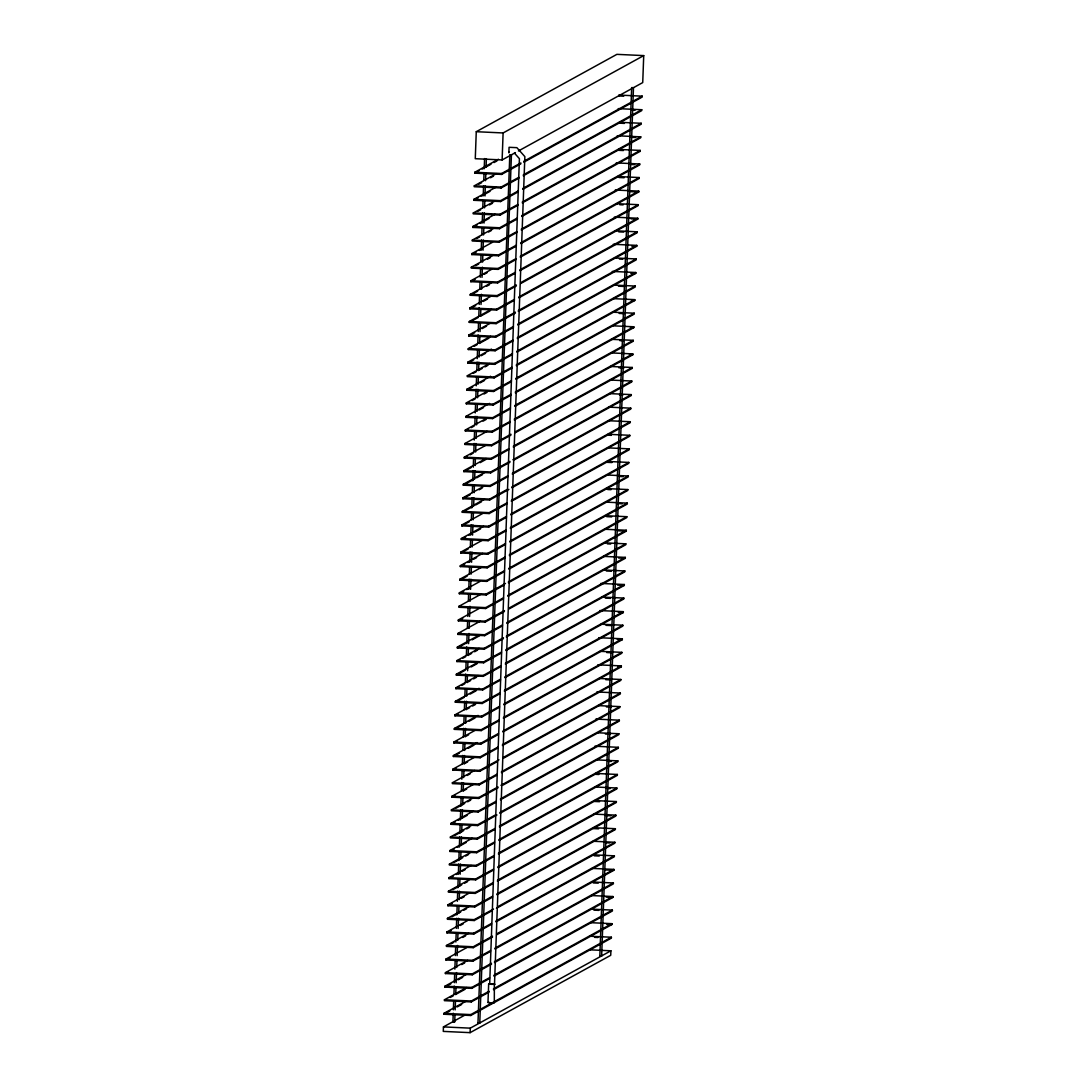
<?xml version="1.0" encoding="UTF-8"?>
<svg xmlns="http://www.w3.org/2000/svg" width="1087" height="1087" viewBox="0 0 1087 1087"><rect width="100%" height="100%" fill="white"/><g stroke="black" fill="none" stroke-linecap="round" stroke-linejoin="round"><path stroke-width="1.5" d="M465.644 1014.687L443.442 1026.902L443.279 1031.4L470.114 1032.65L610.731 955.296L610.894 950.799L589.086 949.78M589.589 936.22L611.397 937.225L611.356 938.135L470.753 1015.489L443.904 1014.239L443.944 1013.342L466.146 1001.127M466.636 987.553L444.434 999.768L444.406 1000.665L471.242 1001.915L489.014 992.146M489.503 978.585L471.744 988.355L444.909 987.105L444.936 986.208L467.138 973.993M491.487 964.21L472.247 974.794L445.398 973.544L445.439 972.634L467.641 960.432M490.495 951.451L472.736 961.221L445.901 959.97L445.928 959.074L466.649 947.674M468.633 933.298L446.431 945.513L446.39 946.41L473.239 947.66L492.479 937.076M491.501 924.317L473.728 934.086L446.893 932.836L446.92 931.939L467.641 920.54M469.625 906.164L447.423 918.379L447.396 919.276L474.231 920.526L491.99 910.757M492.493 897.183L474.734 906.966L447.885 905.716L447.926 904.805L470.127 892.604M470.617 879.03L448.415 891.245L448.387 892.142L475.223 893.392L492.982 883.622M493.484 870.062L475.726 879.831L448.877 878.581L448.917 877.685L471.119 865.469M471.609 851.895L449.407 864.111L449.379 865.007L476.228 866.257L493.987 856.488M494.476 842.928L476.717 852.697L449.882 851.447L449.909 850.55L472.111 838.335M472.614 824.775L450.412 836.976L450.371 837.887L477.22 839.137L494.979 829.354M496.949 814.978L477.709 825.563L450.874 824.313L450.901 823.416L473.103 811.201M473.606 797.641L451.404 809.856L451.363 810.753L478.212 812.003L495.971 802.233M497.955 787.844L478.715 798.429L451.866 797.179L451.907 796.282L474.095 784.067M474.598 770.506L452.396 782.722L452.369 783.618L479.204 784.868L496.963 775.099M497.466 761.525L479.707 771.308L452.858 770.058L452.899 769.148L475.101 756.946M497.968 747.965L480.196 757.734L453.361 756.484L453.388 755.587L477.071 742.557M498.457 734.404L480.699 744.174L453.863 742.924L453.89 742.027L476.092 729.812M498.96 720.83L481.201 730.6L454.352 729.363L454.393 728.453L478.063 715.423M499.449 707.27L481.69 717.04L454.855 715.789L454.882 714.893L477.084 702.678M499.952 693.696L482.193 703.479L455.344 702.229L455.385 701.319L479.068 688.302M500.455 680.136L482.682 689.905L455.847 688.655L455.874 687.758L478.076 675.543M500.944 666.576L483.185 676.345L456.35 675.095L456.377 674.198L478.579 661.983M501.447 653.002L483.688 662.771L456.839 661.535L456.88 660.624L479.082 648.409M503.417 638.626L484.177 649.211L457.342 647.961L457.369 647.064L478.09 635.664M502.439 625.867L484.68 635.65L457.831 634.4L457.872 633.49L480.074 621.288M504.422 611.492L485.169 622.077L458.334 620.826L458.361 619.93L479.082 608.53M481.065 594.154L458.863 606.369L458.836 607.266L485.672 608.516L503.43 598.747M503.933 585.173L486.174 594.942L459.325 593.706L459.366 592.795L480.087 581.396M504.422 571.613L486.663 581.382L459.828 580.132L459.855 579.235L482.057 567.02M504.925 558.039L487.166 567.822L460.317 566.572L460.358 565.675L482.56 553.46M505.428 544.478L487.669 554.248L460.82 552.998L460.847 552.101L483.049 539.886M505.917 530.918L488.158 540.687L461.323 539.437L461.35 538.541L483.552 526.325M506.42 517.344L488.661 527.113L461.812 525.877L461.853 524.967L484.055 512.751M506.922 503.784L489.15 513.553L462.315 512.303L462.342 511.406L484.544 499.191M508.893 489.408L489.653 499.993L462.804 498.743L462.845 497.846L485.047 485.631M507.914 476.649L490.155 486.419L463.307 485.169L463.347 484.272L485.549 472.057M509.885 462.274L490.645 472.859L463.809 471.609L463.836 470.712L486.038 458.497M508.906 449.515L491.147 459.285L464.298 458.048L464.339 457.138L486.541 444.923M487.03 431.362L464.828 443.578L464.801 444.474L491.637 445.724L510.89 435.14M509.898 422.381L492.139 432.164L465.304 430.914L465.331 430.017L487.533 417.802M489.503 403.413L465.834 416.443L465.793 417.34L492.642 418.59L510.401 408.821M510.89 395.26L493.131 405.03L466.296 403.78L466.323 402.883L488.525 390.668M511.393 381.686L493.634 391.456L466.785 390.219L466.826 389.309L490.509 376.279M489.517 363.534L467.315 375.749L467.288 376.645L494.123 377.896L511.895 368.126M512.385 354.552L494.626 364.335L467.79 363.085L467.818 362.188L491.501 349.158M512.887 340.992L495.128 350.761L468.28 349.511L468.32 348.614L490.522 336.399M513.377 327.432L495.618 337.201L468.782 335.951L468.81 335.054L491.011 322.839M515.36 313.042L496.12 323.627L469.271 322.391L469.312 321.48L491.514 309.265M514.382 300.297L496.61 310.067L469.774 308.817L469.801 307.92L492.003 295.705M516.352 285.922L497.112 296.506L470.277 295.256L470.304 294.36L492.506 282.144M515.374 273.163L497.615 282.933L470.766 281.682L470.807 280.786L491.528 269.386M493.498 255.01L471.296 267.225L471.269 268.122L498.104 269.372L515.877 259.603M516.366 246.029L498.607 255.798L471.758 254.562L471.799 253.651L492.52 242.252M494.49 227.876L472.301 240.091L472.261 240.988L499.11 242.238L516.868 232.469M517.358 218.908L499.599 228.678L472.763 227.428L472.791 226.531L494.993 214.316M495.495 200.742L473.293 212.957L473.253 213.854L500.102 215.104L517.86 205.334M518.363 191.774L500.591 201.543L473.755 200.293L473.783 199.397L495.985 187.181M496.487 173.607L474.285 185.823L474.258 186.733L501.093 187.969L518.852 178.2M520.836 163.824L501.596 174.409L474.747 173.159L474.788 172.262L498.457 159.232M518.404 150.984L642.73 82.585L643.721 55.6L616.886 54.35L476.269 131.704L475.277 158.702L502.126 159.938L515.442 152.615M453.714 1021.794L452.939 1021.685L453.252 1013.206M453.374 1009.809L453.687 1001.331M453.931 994.551L454.244 986.072M454.366 982.675L454.679 974.197M454.869 969.115L455.168 960.636M455.358 955.555L455.67 947.076M455.861 941.981L456.173 933.502M456.35 928.42L456.73 918.243M456.853 914.846L457.165 906.368M457.355 901.286L457.722 891.109M457.844 887.726L458.157 879.247M458.347 874.152L458.714 863.975M458.836 860.591L459.149 852.113M459.339 847.018L459.706 836.854M459.842 833.457L460.154 824.979M460.331 819.897L460.711 809.72M460.834 806.323L461.146 797.844M461.391 791.064L461.703 782.586M461.826 779.189L462.138 770.71M462.383 763.93L462.695 755.451M462.885 750.37L463.13 743.59M463.375 736.796L463.687 728.317M463.877 723.235L464.122 716.455M464.38 709.675L464.692 701.197M464.869 696.101L465.127 689.321M465.372 682.541L465.684 674.062M465.875 668.967L466.119 662.187M466.364 655.407L466.676 646.928M466.799 643.531L467.111 635.053M467.356 628.272L467.614 621.492M467.79 616.411L468.103 607.932M468.361 601.138L468.606 594.358M468.796 589.276L469.163 579.099M469.353 574.018L469.598 567.224M469.788 562.142L470.155 551.965M470.345 546.883L470.589 540.103M470.78 535.008L471.16 524.831M471.337 519.749L471.595 512.969M471.772 507.874L472.152 497.71M472.329 492.615L472.587 485.835M472.763 480.753L473.144 470.576M473.266 467.179L473.579 458.7M473.823 451.92L474.136 443.442M474.258 440.045L474.571 431.566M474.829 424.786L475.128 416.307M475.264 412.924L475.562 404.446M475.821 397.652L476.133 389.173M476.255 385.79L476.568 377.311M476.813 370.531L477.125 362.053M477.247 358.656L477.56 350.177M477.804 343.397L478.117 334.918M478.239 331.521L478.552 323.043M478.796 316.263L479.109 307.784M479.231 304.387L479.544 295.909M479.802 289.128L480.046 282.348M480.237 277.267L480.549 268.788M480.794 261.994L481.038 255.214M481.228 250.132L481.595 239.955M481.786 234.874L482.03 228.08M482.22 222.998L482.601 212.821M482.777 207.739L483.036 200.959M483.212 195.864L483.593 185.687M483.769 180.605L484.028 173.825M484.218 168.73L484.585 158.566M452.939 1021.685L454.719 1021.766L454.977 1014.986M455.154 1009.891L455.467 1001.412M455.725 994.632L455.969 987.852M456.16 982.757L456.526 972.593M456.717 967.498L456.961 960.718M457.151 955.636L457.518 945.459M457.709 940.364L457.953 933.584M458.143 928.502L458.524 918.325M458.7 913.243L458.959 906.449M459.203 899.669L459.516 891.191M459.692 886.109L459.95 879.329M460.141 874.233L460.508 864.07M460.698 858.975L460.942 852.194M461.187 845.414L461.499 836.936M461.69 831.84L461.934 825.06M462.192 818.28L462.491 809.801M462.682 804.72L462.926 797.926M463.184 791.146L463.497 782.667M463.673 777.585L463.932 770.805M464.176 764.012L464.489 755.533M464.679 750.451L464.923 743.671M465.168 736.891L465.481 728.412M465.671 723.317L465.915 716.537M466.16 709.757L466.472 701.278M466.663 696.183L466.907 689.403M467.165 682.622L467.41 675.842M467.6 670.747L467.913 662.268M468.157 655.488L468.402 648.708M468.592 643.626L468.959 633.449M469.149 628.354L469.394 621.574M469.584 616.492L469.964 606.315M470.141 601.233L470.399 594.44M470.576 589.358L470.956 579.181M471.133 574.099L471.391 567.319M471.581 562.224L471.948 552.047M472.138 546.965L472.383 540.185M472.573 535.089L472.94 524.926M473.13 519.831L473.375 513.05M473.633 506.27L473.932 497.792M474.122 492.696L474.367 485.916M474.625 479.136L474.937 470.657M475.114 465.576L475.372 458.782M475.617 452.002L475.929 443.523M476.12 438.441L476.364 431.661M476.609 424.868L476.921 416.389M477.111 411.307L477.356 404.527M477.601 397.747L477.913 389.268M478.103 384.173L478.348 377.393M478.606 370.613L478.919 362.134M479.095 357.039L479.353 350.259M479.598 343.478L479.843 336.698M480.033 331.603L480.345 323.124M480.59 316.344L480.834 309.564M481.025 304.482L481.405 294.305M481.582 289.21L481.84 282.43M482.017 277.348L482.397 267.171M482.587 262.089L482.832 255.296M483.022 250.214L483.389 240.037M483.579 234.955L483.824 228.175M484.014 223.08L484.381 212.903M484.571 207.821L484.816 201.041M485.006 195.945L485.373 185.782M485.563 180.687L485.807 173.906M486.066 167.126L486.378 158.648M470.114 1032.65L470.291 1028.153L610.894 950.799M470.753 1015.489L470.78 1014.592L611.397 937.225M471.242 1001.915L471.282 1001.018L489.041 991.249M471.744 988.355L471.772 987.458L489.544 977.689M472.247 974.794L472.274 973.884L491.514 963.299M472.736 961.221L472.777 960.324L490.536 950.554M473.239 947.66L473.266 946.763L492.506 936.165M473.728 934.086L473.769 933.189L491.528 923.42M474.231 920.526L474.258 919.629L493.512 909.045M474.734 906.966L474.761 906.055L492.52 896.286M475.223 893.392L475.264 892.495L493.022 882.726M475.726 879.831L475.753 878.935L493.525 869.152M476.228 866.257L476.255 865.361L494.014 855.591M476.717 852.697L476.758 851.8L494.517 842.031M477.22 839.137L477.247 838.226L495.006 828.457M477.709 825.563L477.75 824.666L495.509 814.897M478.212 812.003L478.239 811.106L496.012 801.323M478.715 798.429L478.742 797.532L497.982 786.947M479.204 784.868L479.245 783.972L497.004 774.202M479.707 771.308L479.734 770.398L498.974 759.813M480.196 757.734L480.237 756.837L497.995 747.068M480.699 744.174L480.726 743.277L498.498 733.494M481.201 730.6L481.228 729.703L498.987 719.934M481.69 717.04L481.731 716.143L499.49 706.373M482.193 703.479L482.22 702.569L499.979 692.799M482.682 689.905L482.723 689.009L500.482 679.239M483.185 676.345L483.212 675.448L500.985 665.665M483.688 662.771L483.715 661.874L501.474 652.105M484.177 649.211L484.218 648.314L503.458 637.729M484.68 635.65L484.707 634.74L502.466 624.971M485.169 622.077L485.21 621.18L504.45 610.595M485.672 608.516L485.712 607.619L503.471 597.836M486.174 594.942L486.202 594.045L505.441 583.461M486.663 581.382L486.704 580.485L504.463 570.716M487.166 567.822L487.193 566.911L504.966 557.142M487.669 554.248L487.696 553.351L505.455 543.582M488.158 540.687L488.199 539.791L505.958 530.008M488.661 527.113L488.688 526.217L506.447 516.447M489.15 513.553L489.191 512.656L506.95 502.887M489.653 499.993L489.68 499.082L507.452 489.313M490.155 486.419L490.183 485.522L507.942 475.753M490.645 472.859L490.685 471.962L509.925 461.377M491.147 459.285L491.175 458.388L508.933 448.618M491.637 445.724L491.677 444.828L510.917 434.243M492.139 432.164L492.166 431.254L509.939 421.484M492.642 418.59L492.669 417.693L510.428 407.924M493.131 405.03L493.172 404.133L510.931 394.35M493.634 391.456L493.661 390.559L511.42 380.79M494.123 377.896L494.164 376.999L511.923 367.229M494.626 364.335L494.653 363.425L512.425 353.655M495.128 350.761L495.156 349.865L512.915 340.095M495.618 337.201L495.658 336.304L513.417 326.521M496.12 323.627L496.148 322.73L515.387 312.146M496.61 310.067L496.65 309.17L514.409 299.401M497.112 296.506L497.153 295.596L516.393 285.011M497.615 282.933L497.642 282.036L515.401 272.266M498.104 269.372L498.145 268.475L515.904 258.692M498.607 255.798L498.634 254.901L516.407 245.132M499.11 242.238L499.137 241.341L516.896 231.572M499.599 228.678L499.64 227.767L517.398 217.998M500.102 215.104L500.129 214.207L517.888 204.438M500.591 201.543L500.631 200.647L518.39 190.864M501.093 187.969L501.121 187.073L518.893 177.303M501.596 174.409L501.623 173.512L520.863 162.928M502.126 159.938L503.104 132.954L643.721 55.6M511.433 154.667L479.775 1022.935L478.769 1022.949L477.981 1022.853L509.817 154.639M494.354 984.061L494.313 1002.785L490.726 1002.866L487.981 1002.499L488.661 983.98L490.183 983.898M493.471 984.346L494.503 984.251L524.858 156.623L516.882 147.669L509.069 147.302L508.865 152.859L509.137 151.908M599.847 955.799L631.683 87.599L633.476 87.68L601.641 955.894L599.847 955.799L601.641 955.894M493.444 989.7L611.859 924.561L611.886 923.665L590.078 922.646M590.581 909.085L612.389 910.104L612.361 911.001L493.946 976.14M494.449 962.579L612.851 897.427L612.891 896.53L591.083 895.525M591.573 881.951L613.381 882.97L613.353 883.867L494.938 949.005M496.922 934.63L613.842 870.307L613.883 869.396L592.075 868.391M592.564 854.817L614.372 855.836L614.345 856.733L495.93 921.871M593.067 841.256L614.875 842.276L614.848 843.172L496.433 908.311M593.57 827.696L615.378 828.702L615.337 829.598L496.936 894.75M594.059 814.122L615.867 815.141L615.84 816.038L497.425 881.177M594.562 800.562L616.37 801.567L616.329 802.478L497.928 867.616M595.051 786.988L616.859 788.007L616.832 788.904L498.417 854.042M595.554 773.428L617.362 774.447L617.334 775.344L498.919 840.482M596.056 759.867L617.864 760.873L617.824 761.77L499.422 826.922M594.874 746.212L618.354 747.312L618.326 748.209L499.911 813.348M597.048 732.733L618.856 733.739L618.816 734.649L500.414 799.787M595.866 719.091L619.345 720.178L619.318 721.075L502.384 785.412M598.04 705.599L619.848 706.618L619.821 707.515L501.406 772.653M596.858 691.957L620.351 693.044L620.31 693.941L503.39 758.278M599.032 678.465L620.84 679.484L620.813 680.38L502.398 745.519M502.901 731.959L621.316 666.82L621.343 665.91L597.85 664.823M600.024 651.33L621.846 652.349L621.805 653.246L503.403 718.385M503.892 704.824L622.308 639.686L622.335 638.789L598.855 637.689M601.029 624.21L622.837 625.215L622.797 626.112L504.395 691.264M504.884 677.69L623.299 612.552L623.327 611.655L599.847 610.554M602.021 597.076L623.829 598.081L623.802 598.991L505.387 664.13M505.89 650.556L624.291 585.417L624.332 584.521L600.839 583.434M603.013 569.941L624.821 570.96L624.794 571.857L506.379 636.996M506.882 623.435L625.283 558.297L625.324 557.386L603.516 556.381M604.005 542.807L625.813 543.826L625.786 544.723L508.852 609.046M507.874 596.301L626.289 531.163L626.316 530.252L604.508 529.247M605.011 515.673L626.819 516.692L626.778 517.589L508.376 582.727M605.5 502.112L627.308 503.132L627.281 504.028L508.865 569.167M606.002 488.552L627.81 489.558L627.77 490.468L509.368 555.606M606.492 474.978L628.3 475.997L628.272 476.894L509.857 542.033M606.994 461.418L628.802 462.423L628.775 463.334L510.36 528.472M607.497 447.844L629.305 448.863L629.264 449.76L510.863 514.912M607.986 434.284L629.794 435.303L629.767 436.2L511.352 501.338M608.489 420.723L630.297 421.729L630.256 422.639L511.855 487.778M608.978 407.149L630.8 408.168L630.759 409.065L512.357 474.204M609.481 393.589L631.289 394.608L631.262 395.505L514.328 459.828M609.984 380.015L631.792 381.034L631.751 381.931L513.349 447.083M610.473 366.455L632.281 367.474L632.254 368.371L515.32 432.694M514.341 419.949L632.756 354.81L632.783 353.9L610.976 352.895M611.478 339.321L633.286 340.34L633.245 341.236L514.844 406.375M515.333 392.815L633.748 327.676L633.775 326.779L611.967 325.76M612.47 312.186L634.278 313.205L634.237 314.102L515.836 379.254M516.325 365.68L634.74 300.542L634.767 299.645L612.959 298.626M613.462 285.066L635.27 286.071L635.243 286.982L516.828 352.12M517.33 338.546L635.732 273.408L635.773 272.511L612.28 271.424M614.454 257.932L636.262 258.951L636.235 259.847L517.82 324.986M518.322 311.425L636.724 246.273L636.765 245.377L613.272 244.29M615.446 230.797L637.254 231.816L637.227 232.713L518.812 297.852M520.795 283.476L637.729 219.153L637.756 218.242L614.277 217.155M616.451 203.663L638.259 204.682L638.218 205.579L519.817 270.717M520.306 257.157L638.721 192.019L638.748 191.122L615.269 190.021M617.443 176.529L639.251 177.548L639.21 178.445L520.809 243.597M616.261 162.887L639.74 163.988L639.713 164.884L521.312 230.023M618.435 149.408L640.243 150.414L640.216 151.324L521.801 216.462M617.253 135.766L640.746 136.853L640.705 137.75L522.303 202.889M619.427 122.274L641.235 123.293L641.208 124.19L522.793 189.328M618.245 108.632L641.738 109.719L641.71 110.616L523.295 175.768M618.748 95.058L642.24 96.159L642.2 97.056L523.798 162.194M474.747 173.159L479.19 170.713M482.152 169.096L491.025 164.205M493.987 162.574L496.949 160.944M478.688 184.287L481.65 182.657M490.536 177.765L493.498 176.148M523.825 161.297L642.24 96.159M473.755 200.293L478.198 197.848M481.161 196.217L490.033 191.339M523.323 174.858L641.738 109.719M477.696 211.421L480.658 209.791M489.544 204.899L492.493 203.269M522.833 188.431L641.235 123.293M472.763 227.428L477.193 224.982M480.155 223.351L489.041 218.473M522.331 201.992L640.746 136.853M476.704 238.542L479.666 236.925M488.539 232.034L491.501 230.403M521.842 215.566L640.243 150.414M471.758 254.562L476.201 252.116M479.163 250.486L482.125 248.855M521.339 229.126L639.74 163.988M475.712 265.676L478.674 264.046M487.547 259.168L490.509 257.537M520.836 242.686L639.251 177.548M470.766 281.682L475.209 279.25M484.095 274.359L487.058 272.728M520.347 256.26L638.748 191.122M470.277 295.256L477.669 291.18M486.555 286.302L489.517 284.672M519.844 269.821L638.259 204.682M469.774 308.817L475.698 305.556M483.09 301.493L487.533 299.047M520.822 282.579L637.756 218.242M469.271 322.391L478.158 317.499M481.12 315.869L489.992 310.991M518.852 296.955L637.254 231.816M468.782 335.951L474.706 332.69M482.098 328.627L486.541 326.182M518.35 310.515L636.765 245.377M468.28 349.511L471.242 347.881M474.204 346.264L477.166 344.633M480.128 343.003L489.001 338.111M517.86 324.089L636.262 258.951M467.79 363.085L473.701 359.824M481.106 355.748L485.549 353.316M517.358 337.649L635.773 272.511M473.212 373.385L476.174 371.768M479.122 370.137L482.084 368.507M485.047 366.876L488.009 365.246M516.855 351.223L635.27 286.071M466.785 390.219L472.709 386.958M480.114 382.882L484.557 380.436M516.366 364.784L634.767 299.645M466.296 403.78L469.258 402.149M472.206 400.519L475.168 398.888M484.055 394.01L487.017 392.38M515.863 378.344L634.278 313.205M479.122 410.016L483.552 407.571M515.374 391.918L633.775 326.779M465.304 430.914L468.252 429.283M471.214 427.653L474.177 426.022M483.063 421.145L486.025 419.514M514.871 405.478L633.286 340.34M514.368 419.038L632.783 353.9M464.298 458.048L467.261 456.418M470.223 454.787L473.185 453.157M515.36 431.797L632.281 367.474M463.809 471.609L471.201 467.532M480.087 462.654L486.011 459.393M513.377 446.173L631.792 381.034M463.307 485.169L473.674 479.476M476.622 477.845L482.546 474.584M512.887 459.747L631.289 394.608M462.804 498.743L470.209 494.667M479.095 489.789L482.057 488.158M512.385 473.307L630.8 408.168M462.315 512.303L472.668 506.61M475.63 504.979L481.555 501.718M511.882 486.867L630.297 421.729M461.812 525.877L469.217 521.801M511.393 500.441L629.794 435.303M461.323 539.437L465.752 536.992M468.714 535.361L471.676 533.731M474.639 532.114L480.563 528.853M510.89 514.002L629.305 448.863M460.82 552.998L468.225 548.935M510.401 527.575L628.802 462.423M460.317 566.572L464.76 564.126M467.723 562.495L470.685 560.865M473.647 559.234L476.609 557.617M509.898 541.136L628.3 475.997M459.828 580.132L467.233 576.056M509.395 554.696L627.81 489.558M459.325 593.706L463.769 591.26M466.731 589.63L469.693 587.999M508.906 568.27L627.308 503.132M508.403 581.83L626.819 516.692M458.334 620.826L462.777 618.394M507.901 595.404L626.316 530.252M457.831 634.4L460.793 632.77M508.893 608.149L625.813 543.826M457.342 647.961L466.214 643.083M472.138 639.822L479.544 635.746M506.909 622.525L625.324 557.386M456.839 661.535L459.801 659.904M462.763 658.274L465.725 656.643M468.687 655.013L471.649 653.382M474.598 651.752L477.56 650.135M506.42 636.099L624.821 570.96M456.35 675.095L465.222 670.203M471.147 666.956L477.071 663.695M505.917 649.659L624.332 584.521M455.847 688.655L458.809 687.025M461.771 685.408L464.733 683.777M467.682 682.147L470.644 680.516M473.606 678.886L476.568 677.255M505.414 663.233L623.829 598.081M455.344 702.229L464.231 697.338M470.155 694.077L476.065 690.829M504.925 676.793L623.327 611.655M454.855 715.789L457.817 714.159M466.69 709.281L469.652 707.651M472.614 706.02L475.576 704.39M504.422 690.354L622.837 625.215M454.352 729.363L463.239 724.472M469.149 721.211L475.073 717.963M503.933 703.928L622.335 638.789M453.863 742.924L456.812 741.293M465.698 736.402L468.66 734.785M503.43 717.488L621.846 652.349M453.361 756.484L459.285 753.237M468.157 748.345L474.081 745.084M502.928 731.062L621.343 665.91M452.858 770.058L455.82 768.427M464.706 763.536L467.668 761.905M502.439 744.622L620.84 679.484M467.165 775.479L470.127 773.849M503.417 757.381L620.351 693.044M451.866 797.179L454.828 795.562M463.714 790.67L466.663 789.04M501.447 771.756L619.848 706.618M455.806 808.307L464.692 803.429M467.655 801.798L470.617 800.168M500.944 785.317L619.345 720.178M450.874 824.313L455.317 821.881M458.279 820.25L467.152 815.359M500.441 798.891L618.856 733.739M454.814 835.441L463.701 830.55M466.663 828.919L469.611 827.302M499.952 812.451L618.354 747.312M449.882 851.447L454.312 849.001M457.274 847.371L466.16 842.493M499.449 826.011L617.864 760.873M453.822 862.575L462.695 857.684M465.657 856.053L468.619 854.423M498.96 839.585L617.362 774.447M448.877 878.581L453.32 876.136M456.282 874.505L459.244 872.875M462.206 871.258L465.168 869.627M498.457 853.146L616.859 788.007M452.831 889.709L461.703 884.818M464.665 883.187L467.627 881.557M497.955 866.719L616.37 801.567M447.885 905.716L452.328 903.27M461.214 898.378L464.163 896.748M497.466 880.28L615.867 815.141M451.825 916.83L460.711 911.952M463.673 910.322L466.636 908.691M496.963 893.84L615.378 828.702M446.893 932.836L451.336 930.404M460.209 925.513L463.171 923.882M497.941 906.599L614.875 842.276M450.833 943.964L453.795 942.334M462.682 937.456L465.63 935.825M495.971 920.974L614.372 855.836M445.901 959.97L450.344 957.538M496.949 933.733L613.883 869.396M445.398 973.544L448.36 971.914M461.676 964.577L464.638 962.96M494.979 948.109L613.381 882.97M444.909 987.105L450.82 983.844M458.225 979.781L462.668 977.335M494.476 961.669L612.891 896.53M450.331 997.418L453.293 995.787M456.241 994.157L465.127 989.265M493.974 975.243L612.389 910.104M443.904 1014.239L449.828 1010.978M457.233 1006.915L461.676 1004.47M493.484 988.803L611.886 923.665M511.61 154.721L510.605 154.748M494.993 984.265L491.406 984.346M487.981 1002.499L489.204 1002.377M477.981 1022.853L479.775 1022.935M489.884 983.857L492.234 983.898M618.72 95.969L623.748 96.199M631.642 110.154L634.998 110.303M619.4 123.171L624.427 123.402M630.637 137.288L635.678 137.519M476.269 131.704L503.104 132.954M618.408 150.305L623.435 150.536M631.33 164.49L634.686 164.653M619.087 177.507L624.115 177.752M474.788 172.262L501.623 173.512M630.338 191.625L638.721 192.019M474.285 185.823L501.121 187.073M619.767 204.723L623.123 204.872M473.783 199.397L500.631 200.647M631.017 218.84L637.729 219.153M473.293 212.957L500.129 214.207M618.775 231.857L623.802 232.088M472.791 226.531L499.64 227.767M631.696 246.042L636.724 246.273M472.301 240.091L499.137 241.341M619.454 259.059L622.81 259.222M471.799 253.651L498.634 254.901M630.705 273.177L635.732 273.408M471.296 267.225L498.145 268.475M618.462 286.194L623.49 286.425M470.807 280.786L497.642 282.036M631.384 300.379L634.74 300.542M470.304 294.36L497.153 295.596M619.142 313.409L624.183 313.64M469.801 307.92L496.65 309.17M630.392 327.513L633.748 327.676M469.312 321.48L496.148 322.73M619.821 340.611L623.177 340.774M468.81 335.054L495.658 336.304M629.4 354.647L632.756 354.81M468.32 348.614L495.156 349.865M618.829 367.746L623.87 367.977M467.818 362.188L494.653 363.425M467.315 375.749L494.164 376.999M619.508 394.961L622.865 395.111M466.826 389.309L493.661 390.559M466.323 402.883L493.172 404.133M465.834 416.443L492.669 417.693M607.959 435.18L611.315 435.343M465.331 430.017L492.166 431.254M464.828 443.578L491.677 444.828M606.967 462.315L611.995 462.546M464.339 457.138L491.175 458.388M619.889 476.5L623.245 476.663M463.836 470.712L490.685 471.962M607.647 489.53L611.003 489.68M463.347 484.272L490.183 485.522M617.212 503.553L622.24 503.797M462.845 497.846L489.68 499.082M606.655 516.651L611.682 516.896M462.342 511.406L489.191 512.656M617.892 530.769L626.289 531.163M461.853 524.967L488.688 526.217M607.334 543.867L610.69 544.016M461.35 538.541L488.199 539.791M618.585 557.984L625.283 558.297M460.847 552.101L487.696 553.351M606.342 571.001L611.37 571.232M460.358 565.675L487.193 566.911M617.579 585.105L624.291 585.417M459.855 579.235L486.704 580.485M605.337 598.135L610.378 598.366M459.366 592.795L486.202 594.045M618.272 612.321L623.299 612.552M458.863 606.369L485.712 607.619M606.03 625.338L611.057 625.568M458.361 619.93L485.21 621.18M617.267 639.455L622.308 639.686M457.872 633.49L484.707 634.74M606.709 652.553L611.736 652.784M457.369 647.064L484.218 648.314M617.959 666.657L621.316 666.82M456.88 660.624L483.715 661.874M605.717 679.674L610.745 679.918M456.377 674.198L483.212 675.448M455.874 687.758L482.723 689.009M606.397 706.89L611.424 707.121M455.385 701.319L482.22 702.569M454.882 714.893L481.731 716.143M605.405 734.024L610.432 734.255M454.393 728.453L481.228 729.703M453.89 742.027L480.726 743.277M607.755 761.308L611.111 761.471M453.388 755.587L480.237 756.837M595.527 774.324L598.869 774.487M452.899 769.148L479.734 770.398M606.763 788.442L610.12 788.591M452.396 782.722L479.245 783.972M594.521 801.459L599.562 801.69M451.907 796.282L478.742 797.532M605.772 815.576L610.799 815.807M451.404 809.856L478.239 811.106M593.529 828.593L598.57 828.824M450.901 823.416L477.75 824.666M606.451 842.778L609.807 842.941M450.412 836.976L477.247 838.226M594.209 855.795L599.25 856.04M449.909 850.55L476.758 851.8M605.459 869.913L613.842 870.307M449.407 864.111L476.255 865.361M593.217 882.929L598.258 883.16M448.917 877.685L475.753 878.935M606.138 897.115L612.851 897.427M448.415 891.245L475.264 892.495M593.896 910.145L598.937 910.376M447.926 904.805L474.761 906.055M606.831 924.33L611.859 924.561M447.423 918.379L474.258 919.629M594.589 937.347L597.945 937.51M446.92 931.939L473.769 933.189M446.431 945.513L473.266 946.763M445.928 959.074L472.777 960.324M445.439 972.634L472.274 973.884M444.936 986.208L471.772 987.458M444.434 999.768L471.282 1001.018M443.944 1013.342L470.78 1014.592M443.442 1026.902L470.291 1028.153M491.473 984.319L488.661 983.98M453.945 1021.658L454.719 1021.766M489.68 984.17L519.409 158.675L514.464 153.131"/></g></svg>
